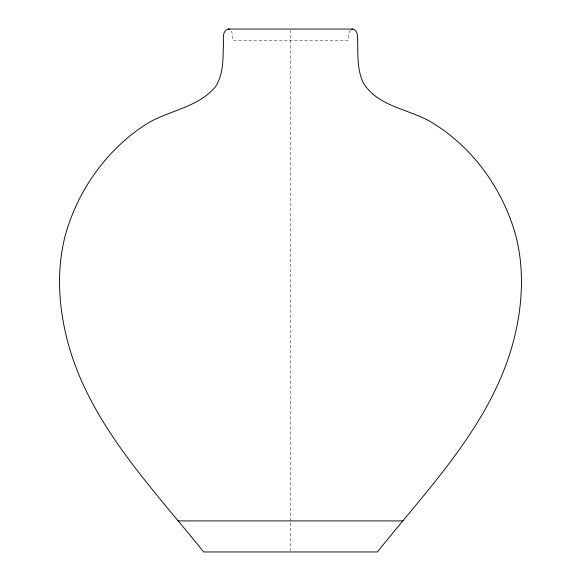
<?xml version="1.0" encoding="UTF-8"?>
<svg xmlns="http://www.w3.org/2000/svg" width="581" height="581" viewBox="0 0 581 581"><rect width="100%" height="100%" fill="white"/><g stroke="black" fill="none" stroke-linecap="round" stroke-linejoin="round"><path stroke-width="0.44" stroke-dasharray="2.9 2.18" d="M350.241 30.299L348.861 33.146L348.07 40.227L232.93 40.227L232.139 33.146L230.759 30.299M290.5 30.299L290.5 550.679"/><path stroke-width="0.87" d="M351.374 29.362L352.58 29.05L228.42 29.05L229.626 29.362M228.493 29.05C220.562 30.786 224.506 42.544 223.227 47.925C223.119 61.056 222.908 75.203 215.529 86.627C197.228 108.894 165.294 110.434 142.512 126.607C105.117 151.902 77.593 191.403 65.442 234.782C56.016 270.354 58.608 308.228 68.166 343.48C90.498 425.125 152.295 487.67 203.619 551.95L377.381 551.95C429.635 486.558 492.891 422.619 514.04 338.912C522.573 305.003 524.592 268.814 515.558 234.782C502.972 190.147 474.285 149.302 434.922 124.399C411.893 108.887 377.773 107.943 362.929 82.139C356.414 67.672 358.274 51.375 357.468 35.964C357.264 33.095 355.979 29.123 352.507 29.05M178.018 520.91L402.982 520.91"/></g></svg>
